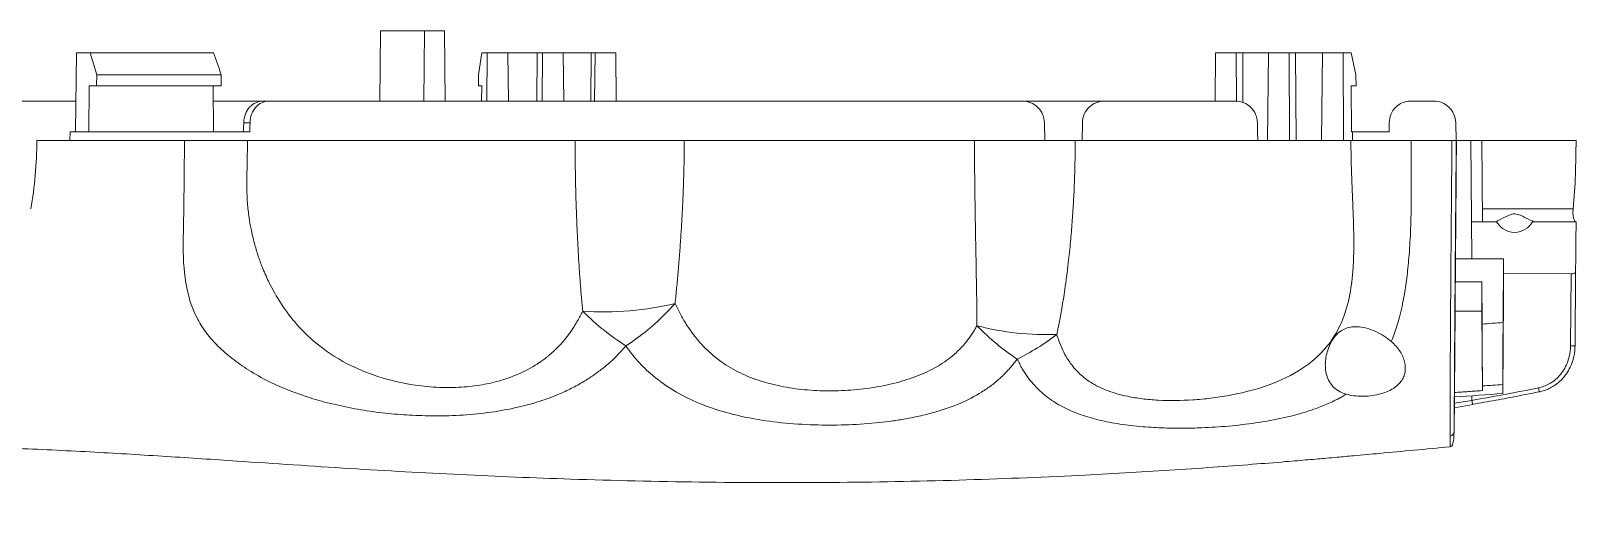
# Model space of a CAD drawing. Header units: inches. Extents: x 1424 to 4050, y 1126 to 1517.
# Drawn here: x 2605 to 2675.7, y 1273.3 to 1295.9 of the extents above; entities that cross this region are included whole.
import ezdxf

# ---------------------------------------------------------------- set-up
doc = ezdxf.new("R2010")
doc.units = ezdxf.units.IN
doc.header["$LTSCALE"] = 15

msp = doc.modelspace()

# ---------------------------------------------------------------- linework, layer by layer
at = {"color": 7, "linetype": 'Continuous', "lineweight": 15}
for p, q in [((2620.974, 1295.918), (2620.946, 1292.702)), ((2620.974, 1295.918), (2622.984, 1295.918)), ((2622.956, 1292.688), (2622.984, 1295.918)), ((2622.984, 1295.918), (2623.902, 1295.918)), ((2623.902, 1295.918), (2623.93, 1292.702)), ((2607.061, 1294.913), (2607.021, 1291.295)), ((2607.68, 1294.913), (2607.061, 1294.913)), ((2607.985, 1293.908), (2607.68, 1294.913)), ((2607.68, 1294.913), (2613.339, 1294.913)), ((2625.608, 1294.913), (2625.459, 1293.908)), ((2625.857, 1294.913), (2625.608, 1294.913)), ((2625.841, 1292.702), (2625.857, 1294.913)), ((2625.857, 1294.913), (2626.807, 1294.913)), ((2626.807, 1294.913), (2626.829, 1292.702)), ((2626.807, 1294.913), (2628.144, 1294.913)), ((2628.144, 1294.913), (2628.129, 1292.702)), ((2628.396, 1294.913), (2628.144, 1294.913)), ((2628.38, 1292.702), (2628.396, 1294.913)), ((2628.396, 1294.913), (2629.344, 1294.913)), ((2629.344, 1294.913), (2629.367, 1292.702)), ((2629.344, 1294.913), (2630.614, 1294.913)), ((2630.614, 1294.913), (2630.597, 1292.702)), ((2630.796, 1294.913), (2630.614, 1294.913)), ((2630.779, 1292.702), (2630.796, 1294.913)), ((2631.745, 1294.913), (2630.796, 1294.913)), ((2631.745, 1294.913), (2631.767, 1292.702)), ((2659.179, 1292.702), (2659.202, 1294.913)), ((2659.202, 1294.913), (2660.144, 1294.913)), ((2660.144, 1294.913), (2660.158, 1292.694)), ((2660.441, 1294.913), (2660.144, 1294.913)), ((2660.456, 1292.638), (2660.441, 1294.913)), ((2660.441, 1294.913), (2661.624, 1294.913)), ((2661.581, 1290.893), (2661.624, 1294.913)), ((2661.624, 1294.913), (2662.565, 1294.913)), ((2662.565, 1294.913), (2662.591, 1290.893)), ((2662.862, 1294.913), (2662.565, 1294.913)), ((2662.888, 1290.893), (2662.862, 1294.913)), ((2662.862, 1294.913), (2664.096, 1294.913)), ((2664.055, 1290.893), (2664.096, 1294.913)), ((2665.037, 1294.913), (2664.096, 1294.913)), ((2665.409, 1294.913), (2665.037, 1294.913)), ((2665.037, 1294.913), (2665.064, 1290.893)), ((2665.627, 1293.908), (2665.409, 1294.913)), ((2607.985, 1293.908), (2607.98, 1293.405)), ((2613.687, 1293.908), (2607.985, 1293.908)), ((2613.691, 1293.405), (2613.687, 1293.908)), ((2625.455, 1293.405), (2625.459, 1293.908)), ((2665.627, 1293.908), (2665.631, 1293.405)), ((2607.621, 1291.295), (2607.634, 1293.405)), ((2607.634, 1293.405), (2607.98, 1293.405)), ((2607.98, 1293.405), (2613.691, 1293.405)), ((2613.315, 1293.405), (2613.339, 1291.295)), ((2625.455, 1293.405), (2625.61, 1293.405)), ((2625.61, 1293.405), (2625.603, 1292.702)), ((2665.4, 1293.405), (2665.631, 1293.405)), ((2665.422, 1291.295), (2665.4, 1293.405)), ((2615.597, 1292.702), (2615.872, 1292.702)), ((2614.715, 1291.714), (2615.005, 1291.714)), ((2651.368, 1291.714), (2651.382, 1290.893)), ((2653.091, 1290.893), (2653.105, 1291.714)), ((2667.141, 1291.295), (2667.148, 1291.714)), ((2670.192, 1291.714), (2670.207, 1290.893)), ((2606.759, 1290.893), (2606.766, 1291.295)), ((2614.889, 1290.893), (2629.883, 1290.893)), ((2636.236, 1290.893), (2623.946, 1290.893)), ((2634.883, 1290.893), (2648.164, 1290.893)), ((2652.779, 1290.893), (2665.394, 1290.893)), ((2665.422, 1291.295), (2665.461, 1291.295)), ((2665.463, 1290.893), (2665.461, 1291.295)), ((2670.077, 1290.893), (2670.131, 1290.893)), ((2670.23, 1290.893), (2670.881, 1290.893)), ((2670.928, 1285.476), (2670.881, 1290.893)), ((2670.881, 1290.893), (2671.383, 1290.893)), ((2671.416, 1287.174), (2671.383, 1290.893)), ((2671.383, 1290.893), (2675.701, 1290.893)), ((2671.411, 1287.772), (2675.569, 1287.772)), ((2670.918, 1287.174), (2672.062, 1287.174)), ((2673.71, 1287.174), (2675.703, 1287.174)), ((2670.176, 1284.429), (2670.185, 1285.476)), ((2672.387, 1285.476), (2670.185, 1285.476)), ((2672.387, 1285.476), (2672.361, 1282.561)), ((2671.382, 1284.429), (2670.176, 1284.429)), ((2671.398, 1282.491), (2671.382, 1284.429)), ((2675.478, 1284.787), (2672.387, 1284.818)), ((2675.449, 1281.49), (2675.478, 1284.787)), ((2675.683, 1284.902), (2675.653, 1281.49)), ((2670.169, 1283.079), (2670.136, 1279.355)), ((2671.382, 1283.079), (2670.169, 1283.079)), ((2671.413, 1279.444), (2671.382, 1283.079)), ((2672.348, 1279.315), (2672.387, 1283.709)), ((2670.137, 1279.151), (2670.123, 1277.563)), ((2670.133, 1278.659), (2670.972, 1278.8)), ((2669.938, 1276.884), (2669.937, 1276.874))]:
    msp.add_line(p, q, dxfattribs=at)
at = {"color": 8, "linetype": 'Continuous', "lineweight": 15}
for p, q in [((2672.095, 1287.136), (2672.095, 1287.216)), ((2670.935, 1279.21), (2670.935, 1278.996))]:
    msp.add_line(p, q, dxfattribs=at)
at = {"color": 7, "linetype": 'Continuous', "lineweight": 15, "flags": 128}
for points in [[(2614.715, 1291.714), (2614.71, 1291.504), (2614.706, 1291.295)], [(2615.001, 1291.295), (2615.003, 1291.504), (2615.005, 1291.714)], [(2661.116, 1291.714), (2661.123, 1291.303), (2661.131, 1290.893)], [(2675.703, 1287.174), (2675.695, 1286.299), (2675.689, 1285.536), (2675.683, 1284.902)], [(2673.981, 1279.568), (2673.991, 1279.52), (2674, 1279.475), (2674.009, 1279.436), (2674.016, 1279.405), (2674.021, 1279.384), (2674.024, 1279.374), (2674.025, 1279.375), (2674.023, 1279.389)], [(2670.971, 1278.814), (2670.973, 1278.802), (2670.972, 1278.8)]]:
    msp.add_lwpolyline(points, dxfattribs=at)
at = {"color": 7, "linetype": 'Continuous', "lineweight": 15}
for centre, radius, start, end in [((2675.551, 1287.287), 5.799, 268.9895, 271.0105), ((2669.924, 1277.566), 0.199, 273.62963, 359.10179)]:
    msp.add_arc(centre, radius, start, end, dxfattribs=at)
at = {"color": 8, "linetype": 'Continuous', "lineweight": 15}
msp.add_arc((2673.859, 1279.456), 2.96, 188.9332, 192.80157, dxfattribs=at)
at = {"color": 7, "linetype": 'Continuous', "lineweight": 15}
for points in [[(2613.339, 1294.913), (2613.455, 1294.578), (2613.571, 1294.243), (2613.687, 1293.908)], [(2605.252, 1290.893), (2605.241, 1289.826), (2605.146, 1288.78), (2604.975, 1287.763)], [(2612.006, 1290.893), (2609.746, 1290.893), (2607.495, 1290.893), (2605.252, 1290.893)], [(2670.021, 1290.893), (2669.396, 1290.893), (2668.771, 1290.893), (2668.146, 1290.893)], [(2670.176, 1284.429), (2670.174, 1284.121), (2670.171, 1283.59), (2670.169, 1283.221), (2670.169, 1283.079)], [(2671.382, 1283.079), (2671.382, 1283.36), (2671.382, 1283.82), (2671.382, 1284.429)], [(2672.361, 1282.561), (2672.04, 1282.537), (2671.719, 1282.514), (2671.398, 1282.491)], [(2651.934, 1282.018), (2651.357, 1281.572), (2650.738, 1281.185), (2650.119, 1280.888)], [(2673.981, 1279.568), (2672.968, 1279.363), (2671.953, 1279.172), (2670.935, 1278.996)], [(2672.348, 1279.716), (2672.036, 1279.695), (2671.725, 1279.674), (2671.413, 1279.654)], [(2671.413, 1279.654), (2671.413, 1279.58), (2671.413, 1279.51), (2671.413, 1279.444)], [(2670.136, 1279.355), (2670.136, 1279.283), (2670.136, 1279.215), (2670.136, 1279.151)], [(2670.136, 1279.151), (2670.873, 1279.202), (2671.61, 1279.256), (2672.348, 1279.315)]]:
    msp.add_open_spline(points, degree=3, dxfattribs=at)
for points, knots in [([(2601.948, 1292.702), (2602.606, 1292.702), (2604.317, 1292.702), (2606.003, 1292.702), (2607.02, 1292.702), (2607.036, 1292.702)], [0, 0, 0, 0, 0.380633, 0.989942, 1, 1, 1, 1]), ([(2613.323, 1292.702), (2613.456, 1292.702), (2614.186, 1292.702), (2614.929, 1292.702), (2615.536, 1292.702)], [0, 0, 0, 0, 0.182629, 1, 1, 1, 1]), ([(2615.597, 1292.702), (2615.483, 1292.702), (2615.372, 1292.677), (2615.163, 1292.581), (2615.067, 1292.511), (2614.822, 1292.241), (2614.72, 1291.983), (2614.715, 1291.714)], [0, 0, 0, 0, 0.25, 0.25, 0.5, 0.5, 1, 1, 1, 1]), ([(2615.005, 1291.714), (2615.006, 1291.849), (2615.031, 1291.981), (2615.121, 1292.222), (2615.187, 1292.331), (2615.347, 1292.51), (2615.442, 1292.581), (2615.647, 1292.677), (2615.759, 1292.702), (2615.872, 1292.702)], [0, 0, 0, 0, 0.25, 0.25, 0.5, 0.5, 0.75, 0.75, 1, 1, 1, 1]), ([(2615.872, 1292.702), (2616.384, 1292.702), (2617.554, 1292.702), (2619.459, 1292.702), (2621.57, 1292.702), (2623.742, 1292.702), (2625.939, 1292.702), (2627.778, 1292.702), (2629.033, 1292.702), (2629.763, 1292.702), (2630.236, 1292.702), (2630.54, 1292.702), (2630.845, 1292.702), (2631.267, 1292.702), (2631.755, 1292.702), (2632.249, 1292.702), (2632.739, 1292.702), (2633.211, 1292.702), (2633.614, 1292.702), (2633.893, 1292.702), (2634.273, 1292.702), (2634.96, 1292.702), (2636.111, 1292.702), (2637.578, 1292.702), (2639.401, 1292.702), (2641.253, 1292.702), (2643.125, 1292.702), (2644.991, 1292.702), (2646.541, 1292.702), (2647.592, 1292.702), (2648.207, 1292.702), (2648.621, 1292.702), (2648.904, 1292.702), (2649.222, 1292.702), (2649.659, 1292.702), (2650.062, 1292.702), (2650.299, 1292.702), (2650.363, 1292.702)], [0.1949706, 0.1949706, 0.1949706, 0.1949706, 0.2240653, 0.2590262, 0.293987, 0.3289479, 0.3639088, 0.3988696, 0.41635, 0.4250903, 0.4338305, 0.4394458, 0.4450612, 0.4563008, 0.4675414, 0.4787834, 0.4900259, 0.5012669, 0.5125067, 0.5181217, 0.5237366, 0.5386711, 0.5536056, 0.5834746, 0.6133436, 0.6432126, 0.6730817, 0.7029507, 0.7328197, 0.7477542, 0.7552214, 0.7626887, 0.7685555, 0.7744223, 0.786162, 0.7979018, 0.8022878, 0.8022878, 0.8022878, 0.8022878]), ([(2650.363, 1292.702), (2650.494, 1292.702), (2650.623, 1292.676), (2650.864, 1292.577), (2650.975, 1292.505), (2651.159, 1292.323), (2651.234, 1292.214), (2651.337, 1291.976), (2651.365, 1291.846), (2651.368, 1291.714)], [0, 0, 0, 0, 0.25, 0.25, 0.5, 0.5, 0.75, 0.75, 1, 1, 1, 1]), ([(2650.486, 1292.702), (2650.973, 1292.702), (2652.145, 1292.702), (2653.308, 1292.702), (2653.987, 1292.702)], [0, 0, 0, 0, 0.415719, 1, 1, 1, 1]), ([(2653.105, 1291.714), (2653.107, 1291.849), (2653.136, 1291.98), (2653.242, 1292.221), (2653.319, 1292.33), (2653.504, 1292.509), (2653.615, 1292.581), (2653.852, 1292.676), (2653.98, 1292.702), (2654.11, 1292.702)], [0, 0, 0, 0, 0.25, 0.25, 0.5, 0.5, 0.75, 0.75, 1, 1, 1, 1]), ([(2654.11, 1292.702), (2654.6, 1292.702), (2655.665, 1292.702), (2657.342, 1292.702), (2658.855, 1292.702), (2659.779, 1292.702), (2660.111, 1292.702)], [0.87706006, 0.87706006, 0.87706006, 0.87706006, 0.90128197, 0.92949593, 0.95770989, 0.9736463, 0.9736463, 0.9736463, 0.9736463]), ([(2660.111, 1292.702), (2660.243, 1292.702), (2660.371, 1292.676), (2660.612, 1292.578), (2660.723, 1292.505), (2661, 1292.233), (2661.112, 1291.977), (2661.116, 1291.714)], [0, 0, 0, 0, 0.25, 0.25, 0.5, 0.5, 1, 1, 1, 1]), ([(2667.148, 1291.714), (2667.151, 1291.846), (2667.178, 1291.974), (2667.277, 1292.214), (2667.35, 1292.323), (2667.616, 1292.596), (2667.862, 1292.702), (2668.112, 1292.702)], [0, 0, 0, 0, 0.25, 0.25, 0.5, 0.5, 1, 1, 1, 1]), ([(2668.112, 1292.702), (2668.292, 1292.702), (2668.652, 1292.702), (2669.009, 1292.702), (2669.188, 1292.702)], [0, 0, 0, 0, 0.5011719, 1, 1, 1, 1]), ([(2669.188, 1292.702), (2669.316, 1292.702), (2669.44, 1292.678), (2669.678, 1292.583), (2669.788, 1292.513), (2669.976, 1292.334), (2670.053, 1292.225), (2670.16, 1291.983), (2670.19, 1291.85), (2670.192, 1291.714)], [0, 0, 0, 0, 0.25, 0.25, 0.5, 0.5, 0.75, 0.75, 1, 1, 1, 1]), ([(2606.766, 1291.295), (2607.19, 1291.295), (2608.207, 1291.295), (2609.533, 1291.295), (2610.561, 1291.295), (2611.174, 1291.295), (2611.639, 1291.295), (2612.025, 1291.295), (2612.408, 1291.295), (2612.795, 1291.295), (2613.156, 1291.295), (2613.457, 1291.295), (2613.666, 1291.295), (2613.888, 1291.295), (2614.249, 1291.295), (2614.645, 1291.295), (2614.896, 1291.295), (2615.001, 1291.295)], [0.0099559, 0.0099559, 0.0099559, 0.0099559, 0.0328493, 0.0648737, 0.0808859, 0.088892, 0.0968981, 0.1064206, 0.1159431, 0.1254998, 0.1350564, 0.1446, 0.1493718, 0.1541436, 0.1628838, 0.171624, 0.1778342, 0.1778342, 0.1778342, 0.1778342]), ([(2632.21, 1281.495), (2632.156, 1281.431), (2632.048, 1281.303), (2631.877, 1281.119), (2631.7, 1280.941), (2631.517, 1280.769), (2631.327, 1280.603), (2631.13, 1280.442), (2630.927, 1280.288), (2630.717, 1280.139), (2630.501, 1279.995), (2630.175, 1279.791), (2629.729, 1279.544), (2629.057, 1279.232), (2628.401, 1278.988), (2627.764, 1278.801), (2627.04, 1278.621), (2626.045, 1278.438), (2624.756, 1278.309), (2623.499, 1278.274), (2622.301, 1278.309), (2621.174, 1278.403), (2620.057, 1278.559), (2618.948, 1278.778), (2617.862, 1279.064), (2616.821, 1279.423), (2615.838, 1279.857), (2614.956, 1280.355), (2614.182, 1280.896), (2613.536, 1281.46), (2613.011, 1282.052), (2612.468, 1282.887), (2612.039, 1284.142), (2611.935, 1285.498), (2611.951, 1286.563), (2611.962, 1287.129), (2611.974, 1287.792), (2611.981, 1288.414), (2611.987, 1289.052), (2611.994, 1289.676), (2612.001, 1290.289), (2612.005, 1290.693), (2612.006, 1290.893)], [0, 0, 0, 0, 0.008926, 0.017826, 0.026708, 0.035579, 0.044446, 0.053314, 0.062189, 0.071079, 0.079988, 0.088922, 0.110376, 0.131359, 0.161706, 0.176825, 0.192534, 0.229077, 0.265678, 0.303313, 0.335882, 0.368602, 0.402564, 0.438175, 0.475399, 0.513651, 0.553069, 0.593733, 0.631052, 0.666406, 0.699392, 0.730298, 0.791486, 0.857882, 0.869844, 0.89276, 0.910157, 0.929329, 0.947603, 0.965497, 0.982983, 1, 1, 1, 1]), ([(2612.007, 1290.893), (2612.273, 1290.893), (2612.534, 1290.893), (2613.046, 1290.893), (2613.298, 1290.893), (2614.023, 1290.893), (2614.473, 1290.893), (2614.889, 1290.893)], [0, 0, 0, 0, 0.25, 0.25, 0.5, 0.5, 1, 1, 1, 1]), ([(2630.232, 1283.085), (2630.194, 1283.008), (2630.119, 1282.856), (2629.999, 1282.639), (2629.877, 1282.435), (2629.753, 1282.244), (2629.629, 1282.067), (2629.504, 1281.902), (2629.381, 1281.749), (2629.259, 1281.608), (2629.139, 1281.479), (2629.023, 1281.36), (2628.909, 1281.251), (2628.799, 1281.151), (2628.694, 1281.061), (2628.594, 1280.978), (2628.499, 1280.904), (2628.409, 1280.837), (2628.326, 1280.778), (2628.25, 1280.725), (2628.18, 1280.678), (2628.118, 1280.638), (2628.062, 1280.603), (2628.015, 1280.574), (2627.975, 1280.55), (2627.672, 1280.371), (2627.129, 1280.111), (2626.268, 1279.833), (2625.39, 1279.655), (2624.506, 1279.579), (2623.549, 1279.581), (2622.305, 1279.698), (2620.85, 1280.046), (2619.305, 1280.697), (2618.096, 1281.506), (2617.137, 1282.446), (2616.425, 1283.38), (2615.914, 1284.284), (2615.579, 1285.045), (2615.367, 1285.631), (2615.195, 1286.207), (2615.057, 1286.794), (2614.949, 1287.405), (2614.887, 1287.96), (2614.861, 1288.51), (2614.858, 1289.024), (2614.866, 1289.591), (2614.881, 1290.22), (2614.886, 1290.662), (2614.889, 1290.893)], [0, 0, 0, 0, 0.011143, 0.021889, 0.03223, 0.042151, 0.051636, 0.060673, 0.069254, 0.077383, 0.085065, 0.092307, 0.099114, 0.105493, 0.111448, 0.116985, 0.122107, 0.126817, 0.131119, 0.135016, 0.138512, 0.141608, 0.144308, 0.146613, 0.148525, 0.150047, 0.189984, 0.220345, 0.25324, 0.288631, 0.316199, 0.357085, 0.426687, 0.490567, 0.570806, 0.62646, 0.682678, 0.739087, 0.771714, 0.795199, 0.821022, 0.848442, 0.869627, 0.895219, 0.912945, 0.931537, 0.952, 0.974989, 1, 1, 1, 1]), ([(2629.883, 1290.893), (2629.883, 1290.76), (2629.884, 1290.495), (2629.888, 1290.096), (2629.892, 1289.695), (2629.899, 1289.293), (2629.907, 1288.889), (2629.917, 1288.486), (2629.928, 1288.081), (2629.941, 1287.677), (2629.956, 1287.272), (2629.976, 1286.798), (2630.002, 1286.252), (2630.036, 1285.631), (2630.075, 1285.001), (2630.121, 1284.364), (2630.172, 1283.721), (2630.212, 1283.299), (2630.232, 1283.085)], [0, 0, 0, 0, 0.0485494, 0.097377, 0.1464808, 0.1958587, 0.2455077, 0.2954249, 0.3456091, 0.3960654, 0.4467994, 0.4978159, 0.5755112, 0.6555797, 0.738034, 0.8229044, 0.91022, 1, 1, 1, 1]), ([(2629.883, 1290.893), (2630.301, 1290.893), (2630.725, 1290.893), (2631.584, 1290.893), (2632.014, 1290.893), (2632.859, 1290.893), (2633.277, 1290.893), (2634.103, 1290.893), (2634.5, 1290.893), (2634.883, 1290.893)], [0, 0, 0, 0, 0.25, 0.25, 0.5, 0.5, 0.75, 0.75, 1, 1, 1, 1]), ([(2634.883, 1290.893), (2634.882, 1290.761), (2634.881, 1290.499), (2634.876, 1290.107), (2634.869, 1289.716), (2634.859, 1289.329), (2634.848, 1288.944), (2634.834, 1288.562), (2634.818, 1288.182), (2634.801, 1287.806), (2634.781, 1287.434), (2634.753, 1286.94), (2634.714, 1286.326), (2634.66, 1285.593), (2634.599, 1284.866), (2634.533, 1284.143), (2634.486, 1283.672), (2634.462, 1283.436)], [0, 0, 0, 0, 0.050855, 0.101489, 0.151903, 0.202098, 0.252075, 0.301836, 0.351383, 0.400717, 0.449839, 0.498751, 0.596965, 0.696179, 0.796409, 0.897676, 1, 1, 1, 1]), ([(2648.164, 1290.893), (2648.165, 1290.773), (2648.165, 1290.489), (2648.168, 1289.995), (2648.173, 1289.369), (2648.182, 1288.515), (2648.197, 1287.53), (2648.216, 1286.47), (2648.236, 1285.429), (2648.254, 1284.428), (2648.268, 1283.547), (2648.275, 1282.898), (2648.277, 1282.551), (2648.277, 1282.415)], [0, 0, 0, 0, 0.040232, 0.095556, 0.165964, 0.251423, 0.384687, 0.502417, 0.618661, 0.752225, 0.864112, 0.94662, 1, 1, 1, 1]), ([(2648.164, 1290.893), (2648.541, 1290.893), (2648.925, 1290.893), (2649.705, 1290.893), (2650.098, 1290.893), (2650.875, 1290.893), (2651.262, 1290.893), (2652.031, 1290.893), (2652.411, 1290.893), (2652.779, 1290.893)], [0, 0, 0, 0, 0.25, 0.25, 0.5, 0.5, 0.75, 0.75, 1, 1, 1, 1]), ([(2665.394, 1290.893), (2665.395, 1290.762), (2665.398, 1290.506), (2665.405, 1290.129), (2665.414, 1289.765), (2665.425, 1289.416), (2665.437, 1289.082), (2665.449, 1288.762), (2665.462, 1288.456), (2665.474, 1288.164), (2665.486, 1287.886), (2665.496, 1287.621), (2665.505, 1287.369), (2665.513, 1287.13), (2665.519, 1286.902), (2665.524, 1286.686), (2665.527, 1286.482), (2665.529, 1286.288), (2665.529, 1286.105), (2665.528, 1285.932), (2665.526, 1285.77), (2665.522, 1285.617), (2665.517, 1285.473), (2665.512, 1285.339), (2665.505, 1285.214), (2665.498, 1285.097), (2665.491, 1284.99), (2665.483, 1284.89), (2665.476, 1284.799), (2665.468, 1284.716), (2665.461, 1284.642), (2665.454, 1284.575), (2665.447, 1284.516), (2665.441, 1284.464), (2665.436, 1284.42), (2665.431, 1284.384), (2665.428, 1284.356), (2665.425, 1284.334), (2665.423, 1284.321), (2665.364, 1283.887), (2665.245, 1283.322), (2665.028, 1282.714), (2664.862, 1282.34), (2664.616, 1281.886), (2664.232, 1281.362), (2663.684, 1280.816), (2662.81, 1280.182), (2661.514, 1279.604), (2660.099, 1279.258), (2658.992, 1279.089), (2657.909, 1278.987), (2656.844, 1278.973), (2655.852, 1279.059), (2655.222, 1279.163), (2654.691, 1279.292), (2654.105, 1279.487), (2653.519, 1279.774), (2653.053, 1280.13), (2652.763, 1280.429), (2652.572, 1280.671), (2652.382, 1280.956), (2652.197, 1281.297), (2652.042, 1281.666), (2651.965, 1281.917), (2651.934, 1282.018)], [0, 0, 0, 0, 0.014521, 0.028542, 0.042059, 0.055068, 0.067569, 0.079561, 0.091047, 0.102037, 0.11255, 0.1226, 0.132203, 0.141373, 0.150122, 0.158464, 0.166407, 0.173964, 0.181143, 0.187954, 0.194405, 0.200503, 0.206254, 0.211664, 0.216737, 0.221478, 0.22589, 0.229976, 0.233739, 0.23718, 0.240301, 0.243103, 0.245586, 0.247752, 0.249602, 0.251135, 0.252352, 0.253255, 0.253842, 0.254114, 0.308651, 0.328877, 0.341949, 0.365161, 0.401071, 0.433296, 0.473047, 0.547201, 0.610997, 0.642662, 0.673787, 0.732434, 0.760113, 0.78703, 0.807317, 0.826481, 0.865051, 0.894549, 0.910634, 0.926908, 0.940924, 0.962254, 0.984812, 1, 1, 1, 1]), ([(2652.779, 1290.893), (2652.778, 1290.762), (2652.776, 1290.498), (2652.77, 1290.099), (2652.762, 1289.694), (2652.75, 1289.283), (2652.735, 1288.866), (2652.716, 1288.443), (2652.693, 1288.016), (2652.666, 1287.584), (2652.636, 1287.148), (2652.601, 1286.708), (2652.546, 1286.084), (2652.454, 1285.193), (2652.32, 1284.17), (2652.174, 1283.256), (2652.05, 1282.575), (2651.969, 1282.187), (2651.934, 1282.018)], [0, 0, 0, 0, 0.041541, 0.083824, 0.126848, 0.170615, 0.215123, 0.260373, 0.306365, 0.3531, 0.400578, 0.448798, 0.497761, 0.607478, 0.748642, 0.851749, 0.935536, 1, 1, 1, 1]), ([(2665.394, 1290.893), (2665.83, 1290.893), (2666.283, 1290.893), (2667.206, 1290.893), (2667.676, 1290.893), (2668.146, 1290.893)], [0, 0, 0, 0, 0.5, 0.5, 1, 1, 1, 1]), ([(2665.461, 1291.295), (2665.742, 1291.295), (2666.304, 1291.295), (2666.862, 1291.295), (2667.141, 1291.295)], [0, 0, 0, 0, 0.501543, 1, 1, 1, 1]), ([(2668.146, 1290.893), (2668.147, 1290.779), (2668.148, 1290.552), (2668.15, 1290.213), (2668.153, 1289.879), (2668.157, 1289.432), (2668.161, 1288.866), (2668.159, 1287.96), (2668.138, 1286.877), (2668.071, 1285.715), (2667.974, 1284.72), (2667.862, 1283.937), (2667.742, 1283.308), (2667.627, 1282.824), (2667.506, 1282.405), (2667.383, 1282.035), (2667.289, 1281.806), (2667.243, 1281.693)], [0, 0, 0, 0, 0.033538, 0.066687, 0.09946, 0.131869, 0.198546, 0.266739, 0.401642, 0.525292, 0.628655, 0.7245, 0.791216, 0.852286, 0.903435, 0.952642, 1, 1, 1, 1]), ([(2669.937, 1277.368), (2669.937, 1277.393), (2669.937, 1277.461), (2669.937, 1277.609), (2669.937, 1277.854), (2669.937, 1278.238), (2669.938, 1278.781), (2669.939, 1279.459), (2669.942, 1280.19), (2669.945, 1280.916), (2669.948, 1281.524), (2669.951, 1282.011), (2669.953, 1282.394), (2669.956, 1282.802), (2669.959, 1283.235), (2669.962, 1283.696), (2669.966, 1284.184), (2669.969, 1284.702), (2669.974, 1285.251), (2669.978, 1285.832), (2669.983, 1286.446), (2669.989, 1287.094), (2669.994, 1287.78), (2670, 1288.502), (2670.007, 1289.263), (2670.014, 1290.064), (2670.018, 1290.612), (2670.021, 1290.893)], [0, 0, 0, 0, 0.020647, 0.056067, 0.106134, 0.170603, 0.249079, 0.324543, 0.391187, 0.449309, 0.499143, 0.523686, 0.548861, 0.574697, 0.601229, 0.628502, 0.656565, 0.685483, 0.715327, 0.746184, 0.778151, 0.811338, 0.845864, 0.881858, 0.91945, 0.958781, 1, 1, 1, 1]), ([(2670.021, 1290.893), (2670.073, 1290.893), (2670.124, 1290.893), (2670.197, 1290.893), (2670.218, 1290.893), (2670.218, 1290.893)], [0, 0, 0, 0, 0.5, 0.5, 1, 1, 1, 1]), ([(2670.123, 1277.563), (2670.126, 1277.857), (2670.125, 1278.302), (2670.132, 1279.669), (2670.137, 1280.595), (2670.154, 1282.965), (2670.164, 1284.379), (2670.183, 1286.742), (2670.19, 1287.554), (2670.204, 1289.205), (2670.211, 1290.045), (2670.218, 1290.893)], [0, 0, 0, 0, 0.25, 0.25, 0.5, 0.5, 0.75, 0.75, 0.875, 0.875, 1, 1, 1, 1]), ([(2670.228, 1290.893), (2670.223, 1290.377), (2670.219, 1289.872), (2670.213, 1289.129), (2670.211, 1288.884), (2670.207, 1288.398), (2670.205, 1288.159), (2670.199, 1287.463), (2670.196, 1287.026), (2670.191, 1286.409), (2670.19, 1286.209), (2670.187, 1285.829), (2670.186, 1285.648), (2670.185, 1285.476)], [0, 0, 0, 0, 0.25, 0.25, 0.375, 0.375, 0.5, 0.5, 0.75, 0.75, 0.875, 0.875, 1, 1, 1, 1]), ([(2675.701, 1290.893), (2675.697, 1290.372), (2675.688, 1289.851), (2675.651, 1288.811), (2675.623, 1288.291), (2675.569, 1287.772)], [0, 0, 0, 0, 0.5, 0.5, 1, 1, 1, 1]), ([(2673.854, 1287.174), (2673.761, 1287.174), (2673.634, 1287.233), (2673.426, 1287.338), (2673.352, 1287.378), (2673.199, 1287.454), (2673.119, 1287.491), (2672.987, 1287.527), (2672.943, 1287.534), (2672.852, 1287.536), (2672.806, 1287.53), (2672.675, 1287.498), (2672.593, 1287.46), (2672.361, 1287.346), (2672.219, 1287.265), (2672.095, 1287.216)], [0, 0, 0, 0, 0.25, 0.25, 0.375, 0.375, 0.5, 0.5, 0.5625, 0.5625, 0.625, 0.625, 0.75, 0.75, 1, 1, 1, 1]), ([(2675.569, 1287.772), (2675.56, 1287.692), (2675.558, 1287.614), (2675.564, 1287.468), (2675.574, 1287.401), (2675.612, 1287.238), (2675.651, 1287.174), (2675.676, 1287.174)], [0, 0, 0, 0, 0.25, 0.25, 0.5, 0.5, 1, 1, 1, 1]), ([(2670.915, 1286.939), (2670.915, 1286.977), (2670.915, 1287.055), (2670.917, 1287.134), (2670.918, 1287.174)], [0, 0, 0, 0, 0.492492, 1, 1, 1, 1]), ([(2672.062, 1287.174), (2672.104, 1287.108), (2672.151, 1287.046), (2672.26, 1286.931), (2672.323, 1286.877), (2672.532, 1286.744), (2672.706, 1286.687), (2673.064, 1286.684), (2673.239, 1286.742), (2673.517, 1286.922), (2673.625, 1287.042), (2673.71, 1287.174)], [0, 0, 0, 0, 0.125, 0.125, 0.25, 0.25, 0.5, 0.5, 0.75, 0.75, 1, 1, 1, 1]), ([(2672.387, 1283.709), (2672.387, 1283.728), (2672.387, 1283.768), (2672.387, 1283.84), (2672.387, 1283.922), (2672.387, 1284.015), (2672.387, 1284.119), (2672.387, 1284.233), (2672.387, 1284.385), (2672.387, 1284.587), (2672.387, 1284.851), (2672.387, 1285.145), (2672.387, 1285.365), (2672.387, 1285.476)], [0, 0, 0, 0, 0.070575, 0.141426, 0.21256, 0.283981, 0.355696, 0.427711, 0.500032, 0.62197, 0.745975, 0.871997, 1, 1, 1, 1]), ([(2675.683, 1284.902), (2675.683, 1284.873), (2675.664, 1284.844), (2675.591, 1284.801), (2675.536, 1284.787), (2675.478, 1284.787)], [0, 0, 0, 0, 0.5, 0.5, 1, 1, 1, 1]), ([(2630.232, 1283.085), (2630.932, 1283.034), (2631.668, 1283.038), (2633.111, 1283.158), (2633.817, 1283.275), (2634.462, 1283.436)], [0, 0, 0, 0, 0.5, 0.5, 1, 1, 1, 1]), ([(2632.21, 1281.495), (2631.878, 1281.701), (2631.54, 1281.94), (2630.875, 1282.476), (2630.547, 1282.772), (2630.232, 1283.085)], [0, 0, 0, 0, 0.5, 0.5, 1, 1, 1, 1]), ([(2634.462, 1283.436), (2634.123, 1283.053), (2633.757, 1282.69), (2632.997, 1282.036), (2632.603, 1281.743), (2632.21, 1281.495)], [0, 0, 0, 0, 0.5, 0.5, 1, 1, 1, 1]), ([(2648.277, 1282.415), (2648.241, 1282.348), (2648.167, 1282.215), (2648.047, 1282.023), (2647.918, 1281.838), (2647.763, 1281.639), (2647.521, 1281.362), (2647.2, 1281.058), (2646.807, 1280.761), (2646.29, 1280.436), (2645.56, 1280.092), (2644.574, 1279.781), (2643.499, 1279.565), (2642.372, 1279.44), (2641.229, 1279.414), (2640.105, 1279.496), (2639.026, 1279.685), (2638.015, 1279.985), (2637.088, 1280.405), (2636.269, 1280.964), (2635.722, 1281.496), (2635.292, 1282.012), (2634.995, 1282.435), (2634.696, 1282.943), (2634.54, 1283.271), (2634.462, 1283.436)], [0, 0, 0, 0, 0.014924, 0.029755, 0.044495, 0.059149, 0.079518, 0.116438, 0.144852, 0.173132, 0.230401, 0.289535, 0.350424, 0.412141, 0.473847, 0.535299, 0.596976, 0.659424, 0.722744, 0.788284, 0.856581, 0.879675, 0.92734, 0.963402, 1, 1, 1, 1]), ([(2648.277, 1282.415), (2648.865, 1282.263), (2649.485, 1282.148), (2650.725, 1282.012), (2651.346, 1281.992), (2651.934, 1282.018)], [0, 0, 0, 0, 0.5, 0.5, 1, 1, 1, 1]), ([(2650.119, 1280.889), (2649.808, 1281.089), (2649.494, 1281.321), (2648.875, 1281.834), (2648.57, 1282.116), (2648.277, 1282.415)], [0, 0, 0, 0, 0.5, 0.5, 1, 1, 1, 1]), ([(2665.18, 1279.279), (2665.047, 1279.317), (2664.93, 1279.368), (2664.722, 1279.493), (2664.632, 1279.569), (2664.482, 1279.734), (2664.421, 1279.826), (2664.326, 1280.018), (2664.292, 1280.119), (2664.243, 1280.329), (2664.23, 1280.438), (2664.222, 1280.659), (2664.227, 1280.77), (2664.268, 1281.105), (2664.33, 1281.334), (2664.481, 1281.657), (2664.542, 1281.761), (2664.689, 1281.958), (2664.775, 1282.049), (2664.978, 1282.205), (2665.096, 1282.269), (2665.36, 1282.354), (2665.506, 1282.373), (2665.807, 1282.368), (2665.961, 1282.343), (2666.26, 1282.262), (2666.403, 1282.208), (2666.674, 1282.082), (2666.802, 1282.01), (2667.036, 1281.858), (2667.144, 1281.777), (2667.243, 1281.693)], [0, 0, 0, 0, 0.0625, 0.0625, 0.125, 0.125, 0.1875, 0.1875, 0.25, 0.25, 0.3125, 0.3125, 0.375, 0.375, 0.5, 0.5, 0.5625, 0.5625, 0.625, 0.625, 0.6875, 0.6875, 0.75, 0.75, 0.8125, 0.8125, 0.875, 0.875, 0.9375, 0.9375, 1, 1, 1, 1]), ([(2671.413, 1279.654), (2671.413, 1279.672), (2671.413, 1279.707), (2671.413, 1279.769), (2671.413, 1279.838), (2671.413, 1279.913), (2671.413, 1279.995), (2671.413, 1280.144), (2671.412, 1280.382), (2671.41, 1280.717), (2671.409, 1281.057), (2671.407, 1281.369), (2671.405, 1281.663), (2671.403, 1281.937), (2671.401, 1282.213), (2671.399, 1282.399), (2671.398, 1282.491)], [0, 0, 0, 0, 0.042871, 0.08512, 0.126847, 0.168151, 0.209126, 0.24986, 0.377587, 0.499771, 0.601158, 0.699984, 0.775953, 0.850946, 0.925452, 1, 1, 1, 1]), ([(2672.361, 1282.561), (2672.361, 1282.509), (2672.36, 1282.405), (2672.359, 1282.25), (2672.358, 1282.095), (2672.356, 1281.941), (2672.355, 1281.788), (2672.354, 1281.539), (2672.352, 1281.2), (2672.35, 1280.8), (2672.349, 1280.441), (2672.348, 1280.168), (2672.348, 1279.968), (2672.348, 1279.823), (2672.348, 1279.752), (2672.348, 1279.716)], [0, 0, 0, 0, 0.041659, 0.083216, 0.124783, 0.166473, 0.208407, 0.250706, 0.374723, 0.500387, 0.624915, 0.750107, 0.833654, 0.916643, 1, 1, 1, 1]), ([(2667.243, 1281.693), (2667.407, 1281.553), (2667.536, 1281.4), (2667.738, 1281.084), (2667.809, 1280.921), (2667.889, 1280.601), (2667.898, 1280.441), (2667.86, 1280.215), (2667.839, 1280.141), (2667.777, 1279.997), (2667.737, 1279.927), (2667.638, 1279.794), (2667.58, 1279.731), (2667.442, 1279.612), (2667.363, 1279.555), (2667.189, 1279.454), (2667.094, 1279.408), (2666.885, 1279.328), (2666.771, 1279.293), (2666.42, 1279.209), (2666.159, 1279.18), (2665.778, 1279.183), (2665.649, 1279.191), (2665.406, 1279.224), (2665.291, 1279.248), (2665.18, 1279.279)], [0, 0, 0, 0, 0.125, 0.125, 0.25, 0.25, 0.375, 0.375, 0.4375, 0.4375, 0.5, 0.5, 0.5625, 0.5625, 0.625, 0.625, 0.6875, 0.6875, 0.75, 0.75, 0.875, 0.875, 0.9375, 0.9375, 1, 1, 1, 1]), ([(2650.119, 1280.888), (2650.071, 1280.824), (2649.976, 1280.698), (2649.827, 1280.517), (2649.675, 1280.347), (2649.521, 1280.186), (2649.286, 1279.96), (2648.953, 1279.682), (2648.357, 1279.271), (2647.531, 1278.842), (2646.572, 1278.506), (2645.719, 1278.287), (2645.05, 1278.152), (2644.411, 1278.051), (2643.551, 1277.946), (2642.415, 1277.866), (2640.969, 1277.854), (2639.509, 1277.937), (2638.141, 1278.12), (2636.919, 1278.389), (2635.808, 1278.743), (2634.752, 1279.219), (2633.972, 1279.713), (2633.422, 1280.144), (2633.071, 1280.458), (2632.752, 1280.787), (2632.462, 1281.129), (2632.294, 1281.374), (2632.21, 1281.495)], [0, 0, 0, 0, 0.0136, 0.026868, 0.039812, 0.052444, 0.064774, 0.094983, 0.125055, 0.18371, 0.24148, 0.274865, 0.308196, 0.335381, 0.362272, 0.423543, 0.484492, 0.55111, 0.617495, 0.67446, 0.732358, 0.795984, 0.862609, 0.891138, 0.91908, 0.946494, 0.973444, 1, 1, 1, 1]), ([(2673.981, 1279.568), (2674.024, 1279.578), (2674.108, 1279.597), (2674.232, 1279.638), (2674.352, 1279.687), (2674.469, 1279.747), (2674.637, 1279.848), (2674.843, 1280.012), (2675.058, 1280.259), (2675.23, 1280.539), (2675.34, 1280.809), (2675.405, 1281.055), (2675.441, 1281.271), (2675.446, 1281.416), (2675.449, 1281.49)], [0, 0, 0, 0, 0.049974, 0.099655, 0.149339, 0.199323, 0.249899, 0.374092, 0.499718, 0.62393, 0.749547, 0.83277, 0.915973, 1, 1, 1, 1]), ([(2675.653, 1281.49), (2675.652, 1281.438), (2675.649, 1281.338), (2675.634, 1281.196), (2675.613, 1281.069), (2675.589, 1280.958), (2675.564, 1280.864), (2675.509, 1280.688), (2675.405, 1280.441), (2675.211, 1280.134), (2674.973, 1279.87), (2674.719, 1279.671), (2674.476, 1279.536), (2674.254, 1279.444), (2674.099, 1279.407), (2674.023, 1279.389)], [0, 0, 0, 0, 0.054435, 0.104235, 0.149023, 0.188491, 0.222392, 0.250538, 0.381255, 0.50037, 0.628217, 0.750198, 0.83469, 0.918116, 1, 1, 1, 1]), ([(2665.18, 1279.279), (2665.127, 1279.246), (2665.019, 1279.181), (2664.852, 1279.087), (2664.679, 1278.997), (2664.47, 1278.895), (2664.218, 1278.784), (2663.83, 1278.629), (2663.183, 1278.408), (2662.224, 1278.163), (2661.04, 1277.953), (2659.812, 1277.809), (2658.841, 1277.747), (2658.111, 1277.724), (2657.617, 1277.719), (2656.941, 1277.725), (2656.082, 1277.764), (2655.073, 1277.862), (2654.105, 1278.027), (2653.234, 1278.256), (2652.589, 1278.503), (2652.117, 1278.737), (2651.776, 1278.939), (2651.454, 1279.171), (2651.142, 1279.441), (2650.852, 1279.74), (2650.584, 1280.074), (2650.339, 1280.451), (2650.195, 1280.738), (2650.119, 1280.888)], [0, 0, 0, 0, 0.012966, 0.025947, 0.038953, 0.051994, 0.071956, 0.092333, 0.131402, 0.198112, 0.265436, 0.331785, 0.397446, 0.419275, 0.447295, 0.475539, 0.526655, 0.585216, 0.642593, 0.696229, 0.750121, 0.777855, 0.804923, 0.834293, 0.865127, 0.897679, 0.928764, 0.962518, 1, 1, 1, 1]), ([(2672.348, 1279.716), (2672.348, 1279.679), (2672.348, 1279.605), (2672.348, 1279.502), (2672.348, 1279.404), (2672.348, 1279.344), (2672.348, 1279.315)], [0, 0, 0, 0, 0.249909, 0.50023, 0.750431, 1, 1, 1, 1]), ([(2670.123, 1278.859), (2670.259, 1278.881), (2670.529, 1278.926), (2670.8, 1278.973), (2670.935, 1278.996)], [0, 0, 0, 0, 0.5005022, 1, 1, 1, 1]), ([(2670.136, 1279.355), (2670.35, 1279.37), (2670.776, 1279.398), (2671.201, 1279.429), (2671.413, 1279.444)], [0, 0, 0, 0, 0.502444, 1, 1, 1, 1]), ([(2674.023, 1279.389), (2673.696, 1279.323), (2673.03, 1279.19), (2672.013, 1278.998), (2671.322, 1278.876), (2670.971, 1278.814)], [0, 0, 0, 0, 0.322358, 0.655661, 1, 1, 1, 1]), ([(2669.937, 1276.865), (2669.986, 1276.891), (2670.084, 1276.945), (2670.11, 1277.357), (2670.123, 1277.563)], [0, 0, 0, 0, 0.5000993, 1, 1, 1, 1]), ([(2577.003, 1273.282), (2577.444, 1273.44), (2578.94, 1273.977), (2581.465, 1274.787), (2584.536, 1275.568), (2587.454, 1276.119), (2590.217, 1276.489), (2593.379, 1276.772), (2596.893, 1276.917), (2600.738, 1276.911), (2604.375, 1276.802), (2607.843, 1276.633), (2611.168, 1276.431), (2615.049, 1276.173), (2619.524, 1275.868), (2624.617, 1275.583), (2629.955, 1275.365), (2635.622, 1275.233), (2641.545, 1275.213), (2647.34, 1275.32), (2651.818, 1275.498), (2655.032, 1275.669), (2657.079, 1275.794), (2659.029, 1275.926), (2660.799, 1276.058), (2662.085, 1276.161), (2662.933, 1276.232), (2663.425, 1276.274), (2663.867, 1276.312), (2664.311, 1276.351), (2664.854, 1276.399), (2665.67, 1276.472), (2666.84, 1276.579), (2668.317, 1276.716), (2669.387, 1276.817), (2669.939, 1276.869)], [0, 0, 0, 0, 0.014942, 0.050726, 0.08419, 0.11544, 0.144875, 0.172774, 0.216553, 0.257273, 0.296265, 0.334078, 0.369944, 0.404892, 0.461036, 0.51567, 0.569858, 0.633046, 0.697521, 0.759473, 0.817694, 0.839914, 0.861611, 0.88278, 0.901918, 0.917957, 0.92373, 0.928968, 0.933675, 0.937854, 0.94321, 0.95127, 0.964522, 0.98169, 1, 1, 1, 1])]:
    msp.add_open_spline(points, degree=3, knots=knots, dxfattribs=at)
at = {"color": 8, "linetype": 'Continuous', "lineweight": 15}
msp.add_open_spline([(2669.937, 1276.874), (2669.937, 1276.871), (2669.935, 1276.854), (2669.935, 1276.945), (2669.936, 1277.226), (2669.937, 1277.368)], degree=3, knots=[0, 0, 0, 0, 0.074605, 0.536347, 1, 1, 1, 1], dxfattribs=at)

doc.saveas('drawing.dxf')
